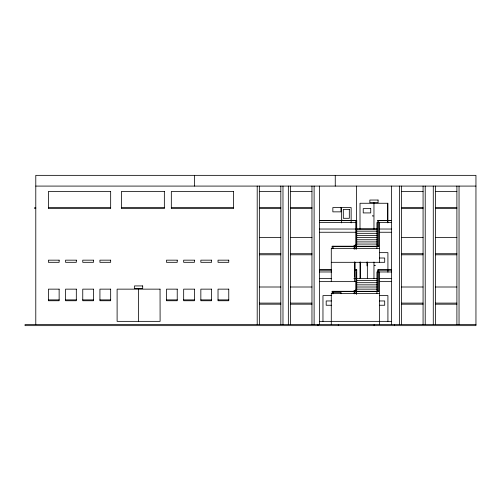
<?xml version="1.0" encoding="UTF-8"?>
<svg xmlns="http://www.w3.org/2000/svg" width="501" height="501" viewBox="0 0 501 501"><rect width="100%" height="100%" fill="white"/><g stroke="black" fill="none" stroke-linecap="round" stroke-linejoin="round"><path stroke-width="0.75" d="M35.784 186.084L475.95 186.084M259.355 191.451L280.829 191.451M290.492 191.451L311.96 191.451M401.608 191.451L423.076 191.451M435.425 191.451L456.893 191.451M35.784 207.558L34.713 207.558L34.713 208.629L35.784 208.629M48.403 207.558L110.665 207.558M121.405 207.558L164.347 207.558M171.323 207.558L233.591 207.558M259.355 207.558L280.829 207.558M290.492 207.558L311.96 207.558M401.608 207.558L423.076 207.558M435.425 207.558L456.893 207.558M259.355 208.629L280.829 208.629M290.492 208.629L311.96 208.629M401.608 208.629L423.076 208.629M435.425 208.629L456.893 208.629M319.475 220.44L356.731 220.44L356.731 244.983L355.766 244.983L355.766 220.44M391.406 220.44L377.773 220.44L377.773 246.423M319.475 220.653L356.731 220.653M377.773 220.653L391.406 220.653M319.475 222.588L355.741 222.588M391.406 222.588L376.915 222.588L376.915 248.352M319.475 229.026L355.741 229.026M377.065 229.026L356.518 229.026L376.915 229.038M379.595 229.026L391.406 229.026M356.518 231.174L376.915 231.174M319.475 232.251L355.741 232.251M379.595 232.251L391.406 232.251M356.518 233.322L376.915 233.322M356.518 235.47L376.915 235.47M259.355 237.618L280.829 237.618M290.492 237.618L311.96 237.618M356.518 237.618L376.915 237.618M401.608 237.618L423.076 237.618M435.425 237.618L456.893 237.618M356.518 239.766L376.915 239.766M356.518 241.914L376.915 241.914M356.518 244.056L376.915 244.056M355.766 244.77L356.731 244.77M354.151 245.509L355.121 245.509M378.737 246.204L332.144 246.204L332.144 248.709M332.144 246.423L378.737 246.423L378.737 220.44M379.595 248.352L331.286 248.352L331.286 281.631M379.389 252.648L387.918 252.648L387.918 272.168M259.355 253.719L280.829 253.719M290.492 253.719L311.96 253.719M401.608 253.719L423.076 253.719M435.425 253.719L456.893 253.719M259.355 254.796L280.829 254.796M290.492 254.796L311.96 254.796M401.608 254.796L423.076 254.796M435.425 254.796L456.893 254.796M379.439 258.015L384.699 258.015L384.699 262.311L331.286 262.311M319.475 269.826L331.599 269.826M391.406 269.826L377.773 269.826L377.773 291.513M319.475 270.039L331.599 270.039M355.766 270.039L356.731 270.039M377.773 270.039L391.406 270.039M319.475 271.974L331.681 271.974M391.406 271.974L376.915 271.974L376.915 293.442M354.37 276.264L354.526 262.104M319.475 278.412L331.286 278.412M353.831 278.412L377.065 278.412M379.595 278.412L391.406 278.412M356.518 280.56L376.915 280.56M319.475 281.631L356.224 281.631M379.595 281.631L391.406 281.631M356.518 282.708L376.915 282.708M356.518 284.856L376.915 284.856M259.355 287.004L280.829 287.004M290.492 287.004L311.96 287.004M356.518 287.004L376.915 287.004M401.608 287.004L423.076 287.004M435.425 287.004L456.893 287.004M356.518 289.146L376.915 289.146M355.766 289.998L356.731 289.998M354.151 290.643L355.121 290.643M378.737 291.294L332.144 291.294L332.144 293.811M332.144 291.513L378.737 291.513L378.737 269.826M332.821 292.371L341.037 292.371L341.037 293.711M379.595 293.442L331.286 293.442L331.286 324.579M331.493 295.59L322.963 295.59L322.963 321.354M379.389 295.59L387.918 295.59L387.918 321.354M48.403 299.886L59.137 299.886M65.575 299.886L76.315 299.886M82.753 299.886L93.493 299.886M99.931 299.886L110.665 299.886M166.495 299.886L177.229 299.886M183.673 299.886L194.407 299.886M200.845 299.886L211.585 299.886M218.023 299.886L228.763 299.886M331.449 300.957L326.189 300.957L326.189 305.253L331.449 305.253M379.439 300.957L384.699 300.957L384.699 305.253L379.439 305.253M259.355 303.105L280.829 303.105M290.492 303.105L311.96 303.105M401.608 303.105L423.076 303.105M435.425 303.105L456.893 303.105M259.355 304.176L280.829 304.176M290.492 304.176L311.96 304.176M401.608 304.176L423.076 304.176M435.425 304.176L456.893 304.176M319.475 321.354L391.406 321.354M475.95 324.579L25.05 324.579L25.05 325.65L475.95 325.65L475.95 175.35L35.784 175.35L35.784 324.579M459.041 186.084L459.041 324.579M456.893 186.084L456.893 324.579M435.425 186.084L435.425 324.579M433.277 186.084L433.277 324.579M425.224 186.084L425.224 324.579M423.076 186.084L423.076 324.579M401.608 186.084L401.608 324.579M399.46 186.084L399.46 324.579M394.563 324.579L394.563 325.65M391.406 186.084L391.406 324.579M387.918 222.782L387.918 203.262L360.006 203.262L360.006 229.026M387.486 203.262L387.486 222.782M379.595 222.588L379.595 262.311M379.595 271.974L379.595 324.579M374.159 324.579L374.159 325.65M373.959 202.723L373.959 229.026M373.959 262.017L373.959 278.412M367.352 262.017L367.352 278.412M366.982 262.017L366.982 265.918M360.376 262.017L360.376 278.412M360.006 262.017L360.006 278.412M356.518 186.084L356.518 249.016M356.518 272.087L356.518 294.112M356.355 244.356L356.355 249.016M356.355 289.465L356.355 294.112M355.121 249.129L355.121 245.296L354.151 245.296L354.151 249.129M355.121 262.161L355.121 270.039M355.121 293.724L355.121 290.43L354.151 290.43L354.151 293.724M354.526 246.423L354.526 248.784M354.526 293.768L354.526 291.407L354.37 293.768M354.37 246.423L354.37 248.784M354.37 261.954L354.37 281.631M351.145 222.895L351.145 207.558L341.488 207.558L341.488 222.895M338.332 324.579L338.332 325.65M335.263 175.35L335.263 186.084M333.109 246.204L333.109 248.709M333.109 291.294L333.109 293.811M319.475 186.084L319.475 324.579M317.928 324.579L317.928 325.65M314.108 186.084L314.108 324.579M311.96 186.084L311.96 324.579M290.492 186.084L290.492 324.579M288.344 186.084L288.344 324.579M282.977 186.084L282.977 324.579M280.829 186.084L280.829 324.579M259.355 186.084L259.355 324.579M257.207 186.084L257.207 324.579M194.576 175.35L194.576 186.084M138.583 288.614L138.583 321.354M366.713 265.261L366.713 265.261M342.239 220.227L342.628 220.39L342.258 220.177M372.681 215.875L373.095 215.987L372.681 215.875M374.717 265.261L375.136 265.373L374.717 265.261M110.665 191.451L48.403 191.451L48.403 208.629L110.665 208.629L110.665 191.451M164.347 191.451L121.405 191.451L121.405 208.629L164.347 208.629L164.347 191.451M233.591 191.451L171.323 191.451L171.323 208.629L233.591 208.629L233.591 191.451M378.073 200.043L369.857 200.043L369.857 202.723L378.073 202.723L378.073 200.043M340.949 207.558L332.846 207.558L332.846 211.854L340.949 211.854L340.949 207.558M370.74 208.629L363.225 208.629L363.225 212.925L370.74 212.925L370.74 208.629M349.322 209.38L343.31 209.38L343.31 218.292L349.322 218.292L349.322 209.38M59.137 260.163L48.403 260.163L48.403 262.311L59.137 262.311L59.137 260.163M76.315 260.163L65.575 260.163L65.575 262.311L76.315 262.311L76.315 260.163M93.493 260.163L82.753 260.163L82.753 262.311L93.493 262.311L93.493 260.163M110.665 260.163L99.931 260.163L99.931 262.311L110.665 262.311L110.665 260.163M177.229 260.163L166.495 260.163L166.495 262.311L177.229 262.311L177.229 260.163M194.407 260.163L183.673 260.163L183.673 262.311L194.407 262.311L194.407 260.163M211.585 260.163L200.845 260.163L200.845 262.311L211.585 262.311L211.585 260.163M228.763 260.163L218.023 260.163L218.023 262.311L228.763 262.311L228.763 260.163M356.731 269.826L355.766 269.826L355.766 290.211L356.731 290.211L356.731 269.826M142.691 285.927L134.481 285.927L134.481 288.614L142.691 288.614L142.691 285.927M59.137 289.146L48.403 289.146L48.403 300.744L59.137 300.744L59.137 289.146M76.315 289.146L65.575 289.146L65.575 300.744L76.315 300.744L76.315 289.146M93.493 289.146L82.753 289.146L82.753 300.744L93.493 300.744L93.493 289.146M110.665 289.146L99.931 289.146L99.931 300.744L110.665 300.744L110.665 289.146M160.051 289.146L117.109 289.146L117.109 321.354L160.107 321.354L160.051 289.146M177.229 289.146L166.495 289.146L166.495 300.744L177.229 300.744L177.229 289.146M194.407 289.146L183.673 289.146L183.673 300.744L194.407 300.744L194.407 289.146M211.585 289.146L200.845 289.146L200.845 300.744L211.585 300.744L211.585 289.146M228.763 289.146L218.023 289.146L218.023 300.744L228.763 300.744L228.763 289.146"/></g></svg>
